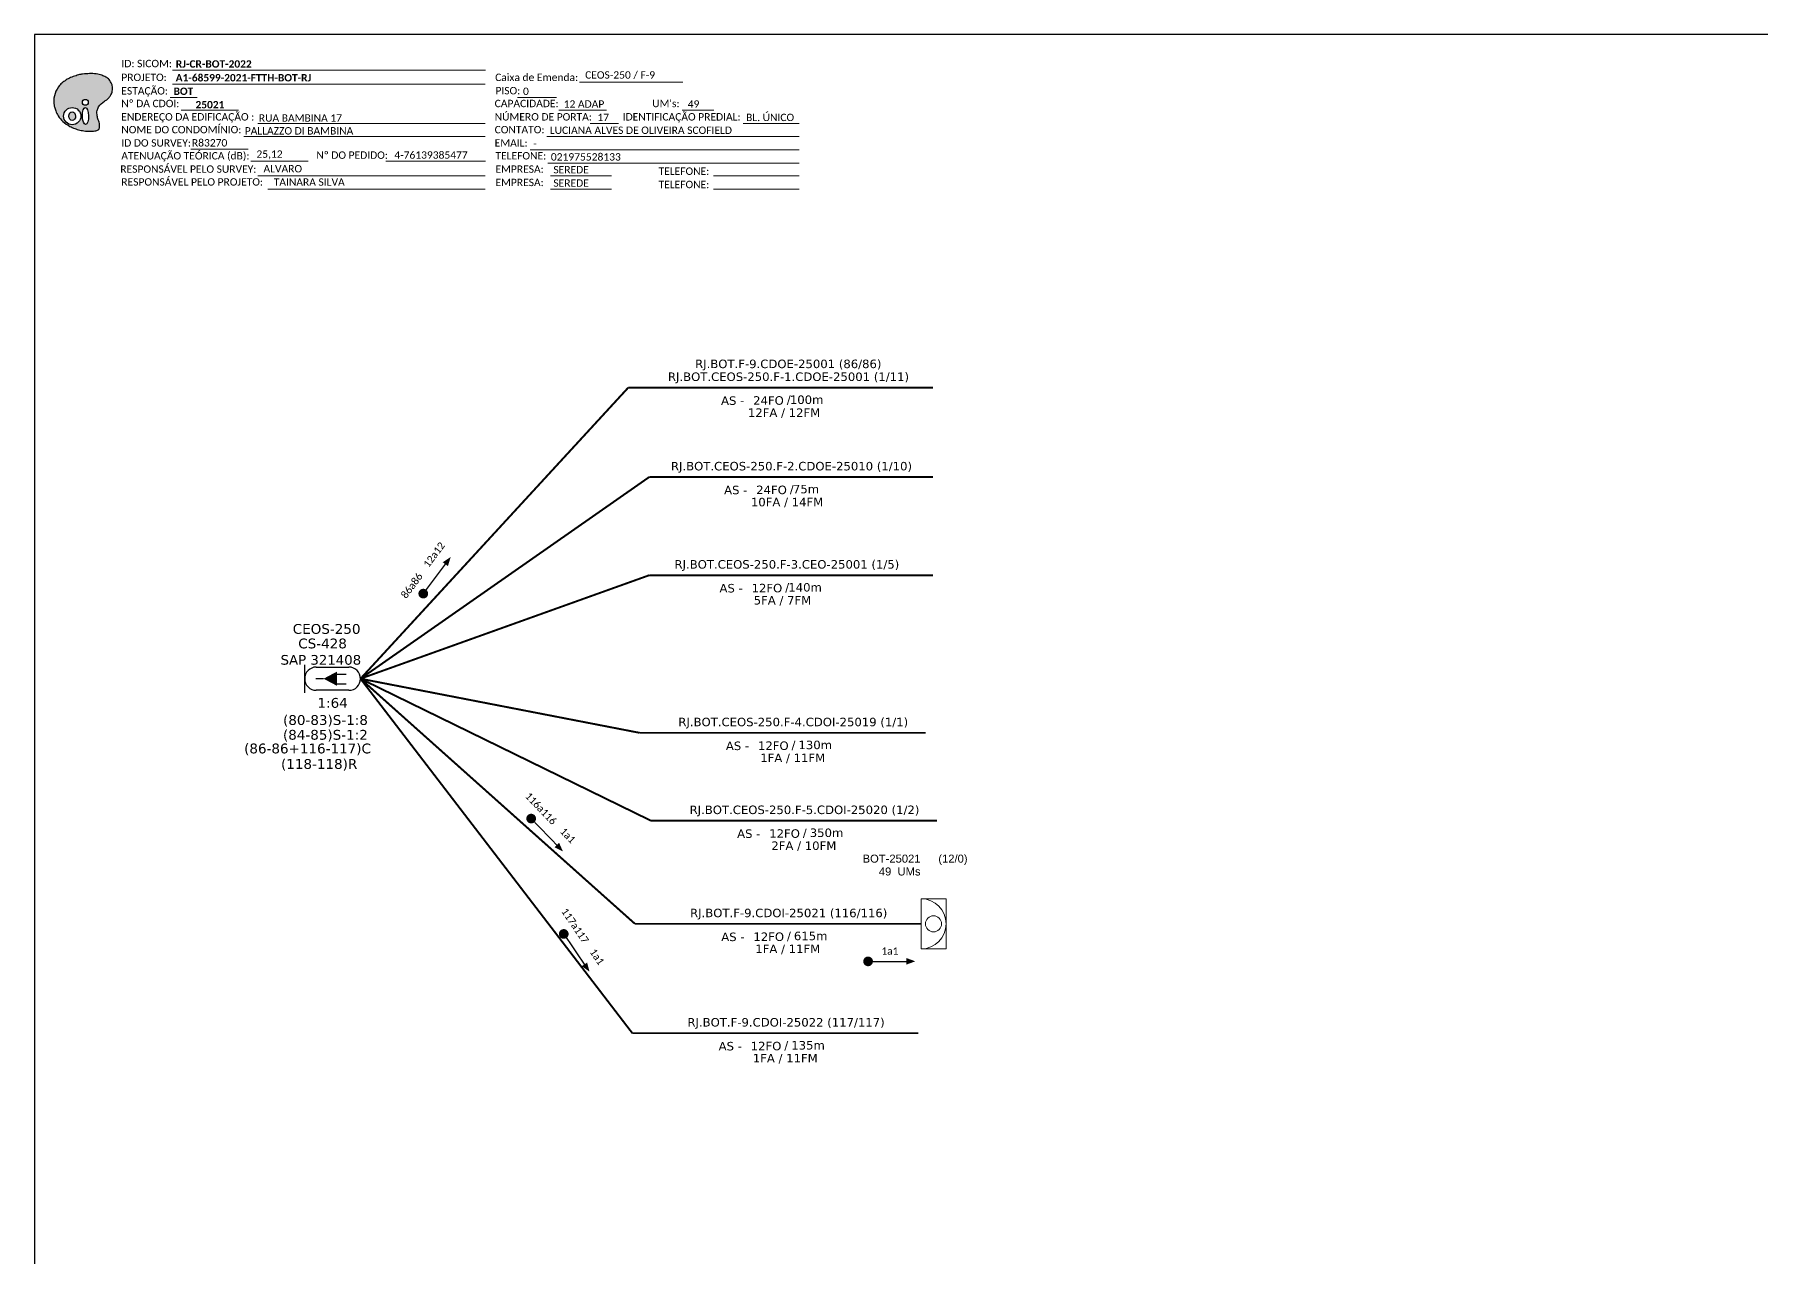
# Model space of a CAD drawing. Extents: x -89 to 749, y 705 to 1299.
# Drawn here: x -89.3 to 330, y 1002 to 1299 of the extents above; entities that cross this region are included whole.
import ezdxf
from ezdxf.enums import TextEntityAlignment as Align

# ---------------------------------------------------------------- set-up
doc = ezdxf.new("R2010")
doc.units = 0
for name, color, linetype, lineweight in [("20.0-LEGENDA DOS CDO'S", 1, 'Continuous', 0), ('20.1-CDO_INTERIOR', 1, 'Continuous', 0), ('40.1-ETIQUETAS', 1, 'Continuous', 20)]:
    doc.layers.add(name, color=color, linetype=linetype, lineweight=lineweight)
for name, color, linetype in [('20.4-CEOS', 1, 'Continuous'), ('CABO OPTICO EXISTENTE', 5, 'Continuous'), ('CAP a instalar', 1, 'Continuous'), ('CD de instalação futura', 8, 'Continuous'), ('SETA', 7, 'Continuous')]:
    doc.layers.add(name, color=color, linetype=linetype)
doc.styles.add('ARIAL', font='arial.ttf')
doc.styles.add('siredit', font='verdana.ttf')
doc.styles.get("Standard").update_dxf_attribs({"font": 'arial.ttf'})
doc.styles.add('WMF-Calibri0', font='calibri.ttf')
doc.styles.add('WMF-Calibri1', font='calibrib.ttf')
doc.linetypes.add('FENCELINE1', pattern='A,0.25,-0.1,[133,ltypeshp.shx,S=0.1,R=0,X=-0.1,Y=0],-0.1,1', length=1.45)

# ---------------------------------------------------------------- blocks, each defined once
blk = doc.blocks.new('OI')
h = blk.add_hatch(color=40)
edge = h.paths.add_edge_path()
edge.add_spline(control_points=[(4.35, -0.67), (3.92, -0.99), (3.26, -1.5), (2.81, -2.59), (2.9, -3.5), (3.06, -4.27), (3.31, -4.85), (3.37, -5.39), (3.4, -5.88), (3.2, -6.4), (2.54, -6.61), (1.65, -6.63), (0.55, -6.67), (-0.56, -6.42), (-1.61, -6.14), (-2.77, -5.61), (-3.92, -4.77), (-4.89, -3.7), (-5.34, -2.65), (-5.6, -1.94), (-5.85, -0.96), (-5.71, 0.47), (-5.1, 2.02), (-4.14, 3.02), (-3.3, 3.61), (-2.37, 4.16), (-1.36, 4.44), (-0.56, 4.7), (0.79, 4.85), (2.24, 4.97), (3.79, 4.57), (4.67, 4.21), (5.44, 3.65), (5.76, 2.99), (6.03, 2.21), (6.01, 1.46), (5.72, 0.64), (5.31, 0.08), (4.88, -0.38), (4.51, -0.55), (4.35, -0.67)], knot_values=[0, 0, 0, 0, 1.60434, 2.417191, 3.427595, 4.282808, 4.776746, 5.304182, 5.888771, 6.258406, 6.858137, 7.79129, 8.986195, 10.124242, 11.187857, 12.242908, 13.953784, 15.414161, 16.515391, 17.349188, 17.675853, 19.552021, 21.515531, 22.568638, 23.63245, 24.621084, 25.782718, 26.745347, 27.142653, 29.870543, 31.004649, 31.921532, 32.709589, 33.801391, 34.042471, 35.192333, 35.971461, 36.628871, 37.254359, 37.836911, 37.836911, 37.836911, 37.836911], degree=3, periodic=0)
h.paths.add_polyline_path([(1.13, -0.87, -1), (-0.04, -0.87, -1)], flags=16)
edge = h.paths.add_edge_path(flags=16)
edge.add_ellipse((0.56, -3.59), major_axis=(-0.02, 1.71), ratio=0.361305, start_angle=0, end_angle=360)
h.paths.add_polyline_path([(-0.36, -3.62, -1), (-3.8, -3.62, -1)], flags=16)
edge = h.paths.add_edge_path(flags=0)
edge.add_ellipse((-2.08, -3.62), major_axis=(0, 0.885), ratio=0.758294, start_angle=0, end_angle=360)
at = {"color": 40}
for centre, radius in [((-2.08, -3.62), 1.72), ((0.54, -0.87), 0.587)]:
    blk.add_circle(centre, radius, dxfattribs=at)
blk.add_ellipse((-2.08, -3.62), major_axis=(0, 0.885), ratio=0.758294, start_param=-3.141592653589792, end_param=3.141592653589792, dxfattribs=at)
blk.add_ellipse((0.56, -3.59), major_axis=(-0.02, 1.71), ratio=0.361305, dxfattribs=at)
at = {"color": 40, "start_tangent": (-0.800898, -0.598801), "end_tangent": (-0.800898, -0.598801)}
blk.add_spline([(4.35, -0.67), (3.2, -1.78), (2.9, -2.54), (2.92, -3.55), (3.12, -4.38), (3.28, -4.85), (3.37, -5.37), (3.35, -5.95), (3.2, -6.29), (2.66, -6.55), (1.73, -6.63), (0.54, -6.62), (-0.58, -6.41), (-1.6, -6.11), (-2.56, -5.67), (-3.95, -4.67), (-4.89, -3.56), (-5.37, -2.56), (-5.64, -1.78), (-5.72, -1.46), (-5.63, 0.42), (-4.84, 2.22), (-4.13, 2.99), (-3.27, 3.62), (-2.4, 4.09), (-1.3, 4.47), (-0.37, 4.72), (0.02, 4.77), (2.75, 4.8), (3.85, 4.53), (4.69, 4.16), (5.31, 3.68), (5.85, 2.73), (5.93, 2.5), (5.94, 1.35), (5.67, 0.62), (5.29, 0.08), (4.84, -0.36), (4.35, -0.67)], degree=3, dxfattribs=at)
blk = doc.blocks.new('CARIMBO')
at = {"color": 7, "lineweight": 0}
for points in [[(134.48, -16.3), (159.61, -16.3)], [(35.15, -20.06), (41.7, -20.06)], [(35.66, -16.79), (111.64, -16.79)], [(119.43, -20.02), (128.92, -20.02)], [(37.81, -23.14), (51.75, -23.14)], [(129.48, -23.14), (141.1, -23.14)], [(159.42, -23.14), (167.09, -23.14)], [(56.38, -26.37), (111.64, -26.37)], [(137.07, -26.37), (144.01, -26.37)], [(174.24, -26.37), (187.8, -26.37)], [(40.13, -32.55), (54.07, -32.55)], [(52.97, -29.48), (111.64, -29.48)], [(122.56, -32.72), (187.83, -32.72)], [(126.6, -29.48), (187.83, -29.48)], [(54.67, -35.52), (68.61, -35.52)], [(126.84, -35.96), (187.83, -35.96)], [(56.38, -39.07), (111.64, -39.07)], [(127.45, -39.07), (142.25, -39.07)], [(167.06, -39.07), (187.83, -39.07)], [(58.87, -42.31), (111.64, -42.31)], [(127.45, -42.31), (142.25, -42.31)], [(167.06, -42.31), (187.83, -42.31)]]:
    blk.add_lwpolyline(points, dxfattribs=at)
at = {"color": 7, "xscale": 1.213923925163967, "yscale": 1.213923925163967, "zscale": 1.213923925163967, "rotation": 0.1532896023949059}
blk.add_blockref('OI', (13.86, -20.16), dxfattribs=at)
at = {"color": 7, "lineweight": 0, "style": 'WMF-Calibri0'}
for s, height, p in [('PROJETO:', 1.793, (23.26, -16.04)), ('Caixa de Emenda:', 1.7927, (114.02, -16.04)), ('ESTAÇÃO:', 1.793, (23.26, -19.32)), ('Nº DA CDOI:', 1.7927, (23.26, -22.39)), ('CAPACIDADE:', 1.7927, (113.91, -22.39)), ('PISO:', 1.793, (114.09, -19.28)), ("UM's:", 1.793, (152.15, -22.39)), ('ENDEREÇO DA EDIFICAÇÃO :', 1.7927, (23.26, -25.63)), ('NÚMERO DE PORTA:', 1.7927, (113.91, -25.63)), ('IDENTIFICAÇÃO PREDIAL:', 1.7927, (144.99, -25.63)), ('NOME DO CONDOMÍNIO:', 1.7927, (23.26, -28.74)), ('CONTATO:', 1.793, (113.91, -28.74)), ('ATENUAÇÃO TEÓRICA (dB):', 1.7927, (23.26, -35.09)), ('ID DO SURVEY:', 1.7927, (23.26, -31.97)), ('EMAIL:', 1.793, (113.91, -31.97)), ('TELEFONE:', 1.793, (114.09, -35.09)), ('RESPONSÁVEL PELO SURVEY:', 1.7927, (23.02, -38.32)), ('EMPRESA:', 1.793, (114.09, -38.32)), ('TELEFONE:', 1.793, (153.7, -38.83)), ('RESPONSÁVEL PELO PROJETO:', 1.7927, (23.26, -41.44)), ('EMPRESA:', 1.793, (114.09, -41.56)), ('TELEFONE:', 1.793, (153.7, -42.06))]:
    blk.add_text(s, height=height, dxfattribs=at).set_placement(p)
at = {"color": 7, "lineweight": 0, "flags": 8}
for tag, p, style in [('PROJ', (36.46, -16.13), 'WMF-Calibri1'), ('CEOS-XX', (135.87, -15.46), 'WMF-Calibri0'), ('EST', (35.94, -19.41), 'WMF-Calibri1'), ('PISO_PTR', (120.78, -19.42), 'WMF-Calibri0'), ('CAPAC.', (130.66, -22.52), 'WMF-Calibri0'), ("UC'S", (160.78, -22.54), 'WMF-Calibri0'), ('LOGRADOURO', (56.65, -25.91), 'WMF-Calibri0'), ('N°', (138.85, -25.77), 'WMF-Calibri0'), ('N°PREDIO', (174.94, -25.77), 'WMF-Calibri0'), ('NOME_DO_COND.', (53.23, -29.02), 'WMF-Calibri0'), ('NOME_DO_CONTATO', (127.3, -28.89), 'WMF-Calibri0'), ('_ID_', (40.39, -31.94), 'WMF-Calibri0'), ('O_POTEN', (56.06, -34.68), 'WMF-Calibri0'), ('EMAIL', (123.26, -32.12), 'WMF-Calibri0'), ('RES_SURVEY', (57.78, -38.23), 'WMF-Calibri0'), ('TELEFONE', (127.55, -35.36), 'WMF-Calibri0'), ('EMP_RESP_SURVEY', (128.16, -38.47), 'WMF-Calibri0'), ('CONT_RESP_SURVEY', (167.76, -38.47), 'WMF-Calibri0'), ('RES_PROJ', (60.27, -41.47), 'WMF-Calibri0'), ('EMP_RESP_PROJ', (128.16, -41.71), 'WMF-Calibri0'), ('CONT_RESP_PROJ', (167.76, -41.71), 'WMF-Calibri0')]:
    blk.add_attdef(tag, p, '', height=1.79, dxfattribs=dict(at, style=style))
at = {"color": 7, "lineweight": 0, "style": 'WMF-Calibri1', "flags": 8}
blk.add_attdef("N° CDO'S", text='', height=1.79, dxfattribs=at).set_placement((44.78, -22.68), align=Align.CENTER)
blk = doc.blocks.new('ETIQUETA_RS5F')
at = {"layer": '40.1-ETIQUETAS', "color": 0, "style": 'siredit'}
blk.add_text('/', height=1.5, dxfattribs=at).set_placement((1.58, -1.95), align=Align.MIDDLE_RIGHT)
for tag, p in [('ETIQUETA_R_PRIMARIA', (1.21, 4.1)), ('ETIQUETA_R_SECUNDARIA', (1.21, 2.1)), ('F_ATIVAS/F_MORTAS', (1.14, -4.24))]:
    blk.add_attdef(tag, text='', height=1.5, dxfattribs=at).set_placement(p, align=Align.MIDDLE_CENTER)
for tag, p in [('TIPO_CABO', (-6.58, -2.12)), ('CAP_CABO', (0.4, -2.09))]:
    blk.add_attdef(tag, text='', height=1.5, dxfattribs=at).set_placement(p, align=Align.MIDDLE_RIGHT)
blk.add_attdef('METROS', text='', height=1.5, dxfattribs=at).set_placement((2.14, -1.95), align=Align.MIDDLE_LEFT)
for tag, p in [('FUSÃO_1', (0.85, -8.39)), ('FUSÃO_2', (0.85, -10.6)), ('FUSÃO_3', (0.85, -12.93)), ('FUSÃO_4', (0.85, -15.14)), ('FUSÃO_5', (0.85, -17.16))]:
    blk.add_attdef(tag, text='', height=1.5, dxfattribs=at).set_placement(p, align=Align.CENTER)
blk = doc.blocks.new('CDOI_INT')
at = {"layer": '20.1-CDO_INTERIOR', "color": 0, "lineweight": 18}
blk.add_lwpolyline([(4.25, -4.25), (4.25, 4.25), (0, 4.25), (0, -4.25)], close=True, dxfattribs=at)
blk.add_circle((2.12, 0), 1.36, dxfattribs=at)
blk.add_arc((0, 0), 4.25, 270, 90, dxfattribs=at)
at = {"layer": "20.0-LEGENDA DOS CDO'S", "color": 0, "style": 'ARIAL'}
for tag, p in [('CDO_N', (-0.08, 10.38)), ('SPLITER_1', (21.18, 10.38)), ('SURVEY', (-0.08, 8.2)), ('SPLITER_2', (21.19, 8.68)), ('SAP', (-0.08, 6.23)), ('1:XX', (5.94, -2.22)), ('UMS', (5.94, -4.24))]:
    blk.add_attdef(tag, p, '', height=1.36, dxfattribs=at)
blk.add_attdef('FIBRAS_UTILIZADAS', text='', height=1.36, dxfattribs=at).set_placement((15.34, 10.38), align=Align.CENTER)

msp = doc.modelspace()

# ---------------------------------------------------------------- linework, layer by layer
msp.add_lwpolyline([(-89.32, 705.02), (749.25, 705.02), (749.25, 1299.02), (-89.32, 1299.02), (-89.32, 705.02)])
at = {"color": 7, "lineweight": 0}
for points in [[(-55.82, 1290.33), (20.16, 1290.33)], [(-4.01, 1268.26), (20.14, 1268.26)]]:
    msp.add_lwpolyline(points, dxfattribs=at)
at = {"color": 8, "const_width": 1.18}
for points in [[(4.71, 1162.77, 1), (5.42, 1163.71, 1)], [(38.84, 1081.08, 1), (39.5, 1080.1, 1)]]:
    msp.add_lwpolyline(points, format="xyb", close=True, dxfattribs=at)
at = {"color": 7, "const_width": 1.18}
for points in [[(30.85, 1109.03, 1), (31.67, 1108.18, 1)], [(112.48, 1073.93, 1), (113.65, 1073.93, 1)]]:
    msp.add_lwpolyline(points, format="xyb", close=True, dxfattribs=at)
at = {"layer": '20.4-CEOS', "color": 5}
for p, q in [((-20.91, 1145.4), (-13, 1145.4)), ((-13, 1139.76), (-20.91, 1139.76))]:
    msp.add_line(p, q, dxfattribs=at)
for points in [[(-23.73, 1139.18), (-23.73, 1145.98)], [(-19.14, 1142.58), (-21.04, 1142.58)], [(-16.02, 1143.7), (-13.62, 1143.7)], [(-16.02, 1141.35), (-13.62, 1141.35)]]:
    msp.add_lwpolyline(points, dxfattribs=at)
msp.add_lwpolyline([(-19.14, 1142.58, 0, 3.48, 0), (-15.87, 1142.58, 3.48, 3.48, 0)], format="xyseb", dxfattribs=at)
for centre, start, end in [((-20.91, 1142.58), 90, 270), ((-13, 1142.58), 270, 90)]:
    msp.add_arc(centre, 2.82, start, end, dxfattribs=at)
at = {"layer": 'CAP a instalar', "color": 7, "linetype": 'FENCELINE1', "ltscale": 6, "const_width": 0.471}
for points in [[(-10.18, 1142.58), (54.84, 1213.28)], [(54.84, 1213.28), (128.79, 1213.28)], [(59.93, 1191.56), (-10.18, 1142.58)], [(59.93, 1191.56), (128.79, 1191.56)]]:
    msp.add_lwpolyline(points, dxfattribs=at)
at = {"layer": 'CAP a instalar', "color": 8, "linetype": 'FENCELINE1', "ltscale": 6, "const_width": 0.471}
for points in [[(-10.18, 1142.58), (59.93, 1167.71)], [(59.93, 1167.71), (128.79, 1167.71)], [(57.57, 1129.44), (-10.18, 1142.58)], [(60.31, 1108.11), (-10.18, 1142.58)], [(55.82, 1056.5), (-10.18, 1142.58)], [(57.57, 1129.44), (127.02, 1129.44)], [(60.31, 1108.11), (129.76, 1108.11)], [(55.82, 1056.5), (125.27, 1056.5)]]:
    msp.add_lwpolyline(points, dxfattribs=at)
at = {"layer": 'CAP a instalar', "color": 1, "linetype": 'FENCELINE1', "ltscale": 6, "const_width": 0.471}
for points in [[(56.46, 1083.05), (-10.18, 1142.58)], [(56.46, 1083.05), (125.91, 1083.05)]]:
    msp.add_lwpolyline(points, dxfattribs=at)
at = {"layer": 'SETA', "color": 8}
for points in [[(4.84, 1162.94), (10.92, 1171.04)], [(38.96, 1080.91), (44.65, 1072.53)]]:
    msp.add_lwpolyline(points, dxfattribs=at)
at = {"layer": 'SETA', "color": 7}
for points in [[(31, 1108.88), (38.02, 1101.59)], [(113.07, 1073.93), (123.19, 1073.93)]]:
    msp.add_lwpolyline(points, dxfattribs=at)
at = {"layer": 'SETA', "color": 8}
for points in [[(9.79, 1170.87), (11.71, 1172.12), (11.05, 1169.92)], [(44.85, 1073.65), (45.42, 1071.43), (43.55, 1072.77)]]:
    msp.add_solid(points, dxfattribs=at)
at = {"layer": 'SETA', "color": 7}
for points in [[(38.04, 1102.73), (38.97, 1100.63), (36.91, 1101.64)], [(122.38, 1074.73), (124.54, 1073.95), (122.38, 1073.16)]]:
    msp.add_solid(points, dxfattribs=at)

# ---------------------------------------------------------------- block references
ref = msp.add_blockref('CARIMBO', (-91.51, 1303.77))
ref.add_attrib('PROJ', 'A1-68599-2021-FTTH-BOT-RJ', (-55.05, 1287.63), dxfattribs={"color": 7, "lineweight": 0, "height": 1.7927, "style": 'WMF-Calibri1'})
ref.add_attrib('EST', 'BOT', (-55.57, 1284.35), dxfattribs={"color": 7, "lineweight": 0, "height": 1.793, "style": 'WMF-Calibri1'})
ref.add_attrib("N° CDO'S", '25021', dxfattribs={"color": 7, "lineweight": 0, "height": 1.793, "style": 'WMF-Calibri1'}).set_placement((-46.73, 1281.09), align=Align.CENTER)
ref.add_attrib('LOGRADOURO', 'RUA BAMBINA 17 ', (-34.86, 1277.86), dxfattribs={"color": 7, "lineweight": 0, "height": 1.7927, "style": 'WMF-Calibri0'})
ref.add_attrib('NOME_DO_COND.', 'PALLAZZO DI BAMBINA', (-38.28, 1274.74), dxfattribs={"color": 7, "lineweight": 0, "height": 1.7927, "style": 'WMF-Calibri0'})
ref.add_attrib('_ID_', 'R83270', (-51.11, 1271.83), dxfattribs={"color": 7, "lineweight": 0, "height": 1.793, "style": 'WMF-Calibri0'})
ref.add_attrib('O_POTEN', '25,12', (-35.45, 1269.09), dxfattribs={"color": 7, "lineweight": 0, "height": 1.793, "style": 'WMF-Calibri0'})
ref.add_attrib('RES_SURVEY', 'ALVARO', (-33.73, 1265.54), dxfattribs={"color": 7, "lineweight": 0, "height": 1.793, "style": 'WMF-Calibri0'})
ref.add_attrib('RES_PROJ', 'TAINARA SILVA', (-31.24, 1262.3), dxfattribs={"color": 7, "lineweight": 0, "height": 1.7927, "style": 'WMF-Calibri0'})
ref.add_attrib('CEOS-XX', 'CEOS-250 / F-9', (44.36, 1288.31), dxfattribs={"color": 7, "lineweight": 0, "height": 1.7927, "style": 'WMF-Calibri0'})
ref.add_attrib('CAPAC.', '12 ADAP', (39.15, 1281.25), dxfattribs={"color": 7, "lineweight": 0, "height": 1.793, "style": 'WMF-Calibri0'})
ref.add_attrib("UC'S", '49', (69.27, 1281.23), dxfattribs={"color": 7, "lineweight": 0, "height": 1.793, "style": 'WMF-Calibri0'})
ref.add_attrib('PISO_PTR', '0', (29.28, 1284.34), dxfattribs={"color": 7, "lineweight": 0, "height": 1.79, "style": 'WMF-Calibri0'})
ref.add_attrib('N°', '17', (47.34, 1278), dxfattribs={"color": 7, "lineweight": 0, "height": 1.793, "style": 'WMF-Calibri0'})
ref.add_attrib('N°PREDIO', 'BL. ÚNICO', (83.43, 1278), dxfattribs={"color": 7, "lineweight": 0, "height": 1.793, "style": 'WMF-Calibri0'})
ref.add_attrib('NOME_DO_CONTATO', 'LUCIANA ALVES DE OLIVEIRA SCOFIELD', (35.79, 1274.88), dxfattribs={"color": 7, "lineweight": 0, "height": 1.7927, "style": 'WMF-Calibri0'})
ref.add_attrib('EMAIL', '-', (31.75, 1271.65), dxfattribs={"color": 7, "lineweight": 0, "height": 1.79, "style": 'WMF-Calibri0'})
ref.add_attrib('TELEFONE', '021975528133', (36.04, 1268.41), dxfattribs={"color": 7, "lineweight": 0, "height": 1.7927, "style": 'WMF-Calibri0'})
ref.add_attrib('EMP_RESP_SURVEY', 'SEREDE', (36.65, 1265.3), dxfattribs={"color": 7, "lineweight": 0, "height": 1.793, "style": 'WMF-Calibri0'})
ref.add_attrib('EMP_RESP_PROJ', 'SEREDE', (36.65, 1262.06), dxfattribs={"color": 7, "lineweight": 0, "height": 1.793, "style": 'WMF-Calibri0'})
at = {"layer": 'CAP a instalar', "color": 7, "linetype": 'FENCELINE1', "ltscale": 7}
ref = msp.add_blockref('ETIQUETA_RS5F', (92.1, 1213.03), dxfattribs=dict(at, xscale=1.373676709045696, yscale=1.373676709045696, zscale=1.373676709045696))
ref.add_attrib('ETIQUETA_R_PRIMARIA', 'RJ.BOT.F-9.CDOE-25001 (86/86)', dxfattribs={"layer": '40.1-ETIQUETAS', "color": 0, "height": 2.0605, "style": 'siredit'}).set_placement((93.68, 1219.04), align=Align.MIDDLE_CENTER)
ref.add_attrib('ETIQUETA_R_SECUNDARIA', 'RJ.BOT.CEOS-250.F-1.CDOE-25001 (1/11)', dxfattribs={"layer": '40.1-ETIQUETAS', "color": 0, "height": 2.0605, "style": 'siredit'}).set_placement((93.73, 1215.92), align=Align.MIDDLE_CENTER)
ref.add_attrib('TIPO_CABO', 'AS -', dxfattribs={"layer": '40.1-ETIQUETAS', "color": 0, "height": 2.061, "style": 'siredit'}).set_placement((83.01, 1210.12), align=Align.MIDDLE_RIGHT)
ref.add_attrib('CAP_CABO', '24FO', dxfattribs={"layer": '40.1-ETIQUETAS', "color": 0, "height": 2.061, "style": 'siredit'}).set_placement((92.6, 1210.15), align=Align.MIDDLE_RIGHT)
ref.add_attrib('METROS', '100m', dxfattribs={"layer": '40.1-ETIQUETAS', "color": 0, "height": 2.061, "style": 'siredit'}).set_placement((94.07, 1210.34), align=Align.MIDDLE_LEFT)
ref.add_attrib('F_ATIVAS/F_MORTAS', '12FA / 12FM', dxfattribs={"layer": '40.1-ETIQUETAS', "color": 0, "height": 2.0605, "style": 'siredit'}).set_placement((92.66, 1207.2), align=Align.MIDDLE_CENTER)
ref = msp.add_blockref('ETIQUETA_RS5F', (92.84, 1191.31), dxfattribs=dict(at, xscale=1.373676709045696, yscale=1.373676709045696, zscale=1.373676709045696))
ref.add_attrib('ETIQUETA_R_SECUNDARIA', 'RJ.BOT.CEOS-250.F-2.CDOE-25010 (1/10)', dxfattribs={"layer": '40.1-ETIQUETAS', "color": 0, "height": 2.0605, "style": 'siredit'}).set_placement((94.46, 1194.2), align=Align.MIDDLE_CENTER)
ref.add_attrib('TIPO_CABO', 'AS -', dxfattribs={"layer": '40.1-ETIQUETAS', "color": 0, "height": 2.061, "style": 'siredit'}).set_placement((83.75, 1188.41), align=Align.MIDDLE_RIGHT)
ref.add_attrib('CAP_CABO', '24FO', dxfattribs={"layer": '40.1-ETIQUETAS', "color": 0, "height": 2.061, "style": 'siredit'}).set_placement((93.34, 1188.44), align=Align.MIDDLE_RIGHT)
ref.add_attrib('METROS', '75m', dxfattribs={"layer": '40.1-ETIQUETAS', "color": 0, "height": 2.061, "style": 'siredit'}).set_placement((94.81, 1188.63), align=Align.MIDDLE_LEFT)
ref.add_attrib('F_ATIVAS/F_MORTAS', '10FA / 14FM', dxfattribs={"layer": '40.1-ETIQUETAS', "color": 0, "height": 2.0605, "style": 'siredit'}).set_placement((93.39, 1185.48), align=Align.MIDDLE_CENTER)
at = {"layer": 'CAP a instalar', "color": 8, "linetype": 'FENCELINE1', "ltscale": 7}
ref = msp.add_blockref('ETIQUETA_RS5F', (91.72, 1167.46), dxfattribs=dict(at, xscale=1.373676709045696, yscale=1.373676709045696, zscale=1.373676709045696))
ref.add_attrib('ETIQUETA_R_SECUNDARIA', 'RJ.BOT.CEOS-250.F-3.CEO-25001 (1/5)', dxfattribs={"layer": '40.1-ETIQUETAS', "color": 0, "height": 2.0605, "style": 'siredit'}).set_placement((93.34, 1170.35), align=Align.MIDDLE_CENTER)
ref.add_attrib('TIPO_CABO', 'AS -', dxfattribs={"layer": '40.1-ETIQUETAS', "color": 0, "height": 2.061, "style": 'siredit'}).set_placement((82.63, 1164.56), align=Align.MIDDLE_RIGHT)
ref.add_attrib('CAP_CABO', '12FO', dxfattribs={"layer": '40.1-ETIQUETAS', "color": 0, "height": 2.061, "style": 'siredit'}).set_placement((92.22, 1164.59), align=Align.MIDDLE_RIGHT)
ref.add_attrib('METROS', '140m', dxfattribs={"layer": '40.1-ETIQUETAS', "color": 0, "height": 2.061, "style": 'siredit'}).set_placement((93.69, 1164.78), align=Align.MIDDLE_LEFT)
ref.add_attrib('F_ATIVAS/F_MORTAS', '5FA / 7FM', dxfattribs={"layer": '40.1-ETIQUETAS', "color": 0, "height": 2.061, "style": 'siredit'}).set_placement((92.27, 1161.63), align=Align.MIDDLE_CENTER)
ref = msp.add_blockref('ETIQUETA_RS5F', (93.26, 1129.18), dxfattribs=dict(at, xscale=1.373676709044625, yscale=1.373676709044625, zscale=1.373676709044625))
ref.add_attrib('ETIQUETA_R_SECUNDARIA', 'RJ.BOT.CEOS-250.F-4.CDOI-25019 (1/1)', dxfattribs={"layer": 'CABO OPTICO EXISTENTE', "color": 0, "height": 2.0605, "style": 'siredit'}).set_placement((94.89, 1132.07), align=Align.MIDDLE_CENTER)
ref.add_attrib('TIPO_CABO', 'AS -', dxfattribs={"layer": '40.1-ETIQUETAS', "color": 0, "height": 2.061, "style": 'siredit'}).set_placement((84.18, 1126.28), align=Align.MIDDLE_RIGHT)
ref.add_attrib('CAP_CABO', '12FO', dxfattribs={"layer": '40.1-ETIQUETAS', "color": 0, "height": 2.061, "style": 'siredit'}).set_placement((93.77, 1126.31), align=Align.MIDDLE_RIGHT)
ref.add_attrib('METROS', '130m', dxfattribs={"layer": '40.1-ETIQUETAS', "color": 0, "height": 2.061, "style": 'siredit'}).set_placement((96.16, 1126.5), align=Align.MIDDLE_LEFT)
ref.add_attrib('F_ATIVAS/F_MORTAS', '1FA / 11FM', dxfattribs={"layer": '40.1-ETIQUETAS', "color": 0, "height": 2.061, "style": 'siredit'}).set_placement((94.76, 1123.35), align=Align.MIDDLE_CENTER)
ref = msp.add_blockref('ETIQUETA_RS5F', (96, 1107.85), dxfattribs=dict(at, xscale=1.373676709044625, yscale=1.373676709044625, zscale=1.373676709044625))
ref.add_attrib('ETIQUETA_R_SECUNDARIA', 'RJ.BOT.CEOS-250.F-5.CDOI-25020 (1/2)', dxfattribs={"layer": 'CABO OPTICO EXISTENTE', "color": 0, "height": 2.0605, "style": 'siredit'}).set_placement((97.62, 1110.74), align=Align.MIDDLE_CENTER)
ref.add_attrib('TIPO_CABO', 'AS -', dxfattribs={"layer": '40.1-ETIQUETAS', "color": 0, "height": 2.061, "style": 'siredit'}).set_placement((86.91, 1104.95), align=Align.MIDDLE_RIGHT)
ref.add_attrib('CAP_CABO', '12FO', dxfattribs={"layer": '40.1-ETIQUETAS', "color": 0, "height": 2.061, "style": 'siredit'}).set_placement((96.5, 1104.98), align=Align.MIDDLE_RIGHT)
ref.add_attrib('METROS', '350m', dxfattribs={"layer": '40.1-ETIQUETAS', "color": 0, "height": 2.061, "style": 'siredit'}).set_placement((98.9, 1105.17), align=Align.MIDDLE_LEFT)
ref.add_attrib('F_ATIVAS/F_MORTAS', '2FA / 10FM', dxfattribs={"layer": '40.1-ETIQUETAS', "color": 0, "height": 2.061, "style": 'siredit'}).set_placement((97.46, 1102.02), align=Align.MIDDLE_CENTER)
at = {"layer": 'CAP a instalar', "color": 1, "linetype": 'FENCELINE1', "ltscale": 7}
ref = msp.add_blockref('ETIQUETA_RS5F', (92.15, 1082.8), dxfattribs=dict(at, xscale=1.373676709044625, yscale=1.373676709044625, zscale=1.373676709044625))
ref.add_attrib('ETIQUETA_R_SECUNDARIA', 'RJ.BOT.F-9.CDOI-25021 (116/116)', dxfattribs={"layer": 'CABO OPTICO EXISTENTE', "color": 0, "height": 2.0605, "style": 'siredit'}).set_placement((93.78, 1085.69), align=Align.MIDDLE_CENTER)
ref.add_attrib('TIPO_CABO', 'AS -', dxfattribs={"layer": '40.1-ETIQUETAS', "color": 0, "height": 2.061, "style": 'siredit'}).set_placement((83.06, 1079.89), align=Align.MIDDLE_RIGHT)
ref.add_attrib('CAP_CABO', '12FO', dxfattribs={"layer": '40.1-ETIQUETAS', "color": 0, "height": 2.061, "style": 'siredit'}).set_placement((92.66, 1079.92), align=Align.MIDDLE_RIGHT)
ref.add_attrib('METROS', '615m', dxfattribs={"layer": '40.1-ETIQUETAS', "color": 0, "height": 2.061, "style": 'siredit'}).set_placement((95.05, 1080.11), align=Align.MIDDLE_LEFT)
ref.add_attrib('F_ATIVAS/F_MORTAS', '1FA / 11FM', dxfattribs={"layer": '40.1-ETIQUETAS', "color": 0, "height": 2.061, "style": 'siredit'}).set_placement((93.56, 1076.97), align=Align.MIDDLE_CENTER)
at = {"layer": 'CAP a instalar', "color": 8, "linetype": 'FENCELINE1', "ltscale": 7}
ref = msp.add_blockref('ETIQUETA_RS5F', (91.51, 1056.25), dxfattribs=dict(at, xscale=1.373676709044625, yscale=1.373676709044625, zscale=1.373676709044625))
ref.add_attrib('ETIQUETA_R_SECUNDARIA', 'RJ.BOT.F-9.CDOI-25022 (117/117)', dxfattribs={"layer": 'CABO OPTICO EXISTENTE', "color": 0, "height": 2.0605, "style": 'siredit'}).set_placement((93.14, 1059.14), align=Align.MIDDLE_CENTER)
ref.add_attrib('TIPO_CABO', 'AS -', dxfattribs={"layer": '40.1-ETIQUETAS', "color": 0, "height": 2.061, "style": 'siredit'}).set_placement((82.42, 1053.34), align=Align.MIDDLE_RIGHT)
ref.add_attrib('CAP_CABO', '12FO', dxfattribs={"layer": '40.1-ETIQUETAS', "color": 0, "height": 2.061, "style": 'siredit'}).set_placement((92.01, 1053.37), align=Align.MIDDLE_RIGHT)
ref.add_attrib('METROS', '135m', dxfattribs={"layer": '40.1-ETIQUETAS', "color": 0, "height": 2.061, "style": 'siredit'}).set_placement((94.41, 1053.56), align=Align.MIDDLE_LEFT)
ref.add_attrib('F_ATIVAS/F_MORTAS', '1FA / 11FM', dxfattribs={"layer": '40.1-ETIQUETAS', "color": 0, "height": 2.061, "style": 'siredit'}).set_placement((92.95, 1050.42), align=Align.MIDDLE_CENTER)
at = {"layer": 'CD de instalação futura', "color": 1, "ltscale": 11}
ref = msp.add_blockref('CDOI_INT', (125.91, 1083.05), dxfattribs=dict(at, xscale=1.4314034831446, yscale=1.4314034831446, zscale=1.4314034831446))
ref.add_attrib('CDO_N', 'BOT-25021', dxfattribs={"layer": "20.0-LEGENDA DOS CDO'S", "color": 0, "height": 1.947, "style": 'ARIAL'}).set_placement((125.79, 1097.91), align=Align.RIGHT)
ref.add_attrib('FIBRAS_UTILIZADAS', '    (12/0)', dxfattribs={"layer": "20.0-LEGENDA DOS CDO'S", "color": 0, "height": 1.943, "style": 'ARIAL'}).set_placement((132.16, 1097.91), align=Align.CENTER)
ref.add_attrib('SURVEY', '49  UMs', dxfattribs={"layer": "20.0-LEGENDA DOS CDO'S", "color": 0, "height": 1.947, "style": 'ARIAL'}).set_placement((125.8, 1094.79), align=Align.RIGHT)

# ---------------------------------------------------------------- texts
at = {"color": 7, "lineweight": 0, "style": 'WMF-Calibri0'}
for s, p in [('ID: SICOM: ', (-68.22, 1291.08)), ('Nº DO PEDIDO:', (-20.88, 1268.84))]:
    msp.add_text(s, height=1.7927, dxfattribs=at).set_placement(p)
at = {"color": 8, "char_height": 1.7666, "width": 29.8652, "attachment_point": 5}
for s, insert, rotation in [('\\fCalibri|b0|i0|c0|p34;12a12', (7.7, 1172.68), 53.1093), ('{\\fCalibri|b0|i0|c0|p34;86a86}', (2.28, 1165.19), 53.1093), ('{\\fCalibri|b0|i0|c0|p34;117a117}', (41.92, 1082.59), 304.1971), ('\\fCalibri|b0|i0|c0|p34;1a1', (47.24, 1075.05), 304.1971)]:
    msp.add_mtext(s, dxfattribs=dict(at, insert=insert, rotation=rotation))
at = {"color": 7, "char_height": 1.7666, "width": 29.8652, "attachment_point": 5, "rotation": 313.9696}
for s, insert in [('{\\fCalibri|b0|i0|c0|p34;116a116}', (33.63, 1111.05)), ('\\fCalibri|b0|i0|c0|p34;1a1', (40.15, 1104.51))]:
    msp.add_mtext(s, dxfattribs=dict(at, insert=insert))
at = {"color": 7, "insert": (118.36, 1076.44), "char_height": 1.7666, "width": 29.8652, "attachment_point": 5}
msp.add_mtext('\\fCalibri|b0|i0|c0|p34;1a1', dxfattribs=at)
at = {"color": 7, "lineweight": 0, "flags": 8}
for tag, p, s, height, style in [('RJ-CR-BOT-2022', (-55.02, 1290.98), 'XX', 1.793, 'WMF-Calibri1'), ('4-76139385477', (-1.97, 1268.87), '', 1.79, 'WMF-Calibri0')]:
    msp.add_attdef(tag, p, s, height=height, dxfattribs=dict(at, style=style))
at = {"layer": '20.4-CEOS', "color": 5, "style": 'siredit'}
for s, height, p in [('CEOS-250', 2.388, (-18.4, 1154.67)), ('CS-428', 2.388, (-19.39, 1151.14)), ('SAP 321408', 2.355, (-19.8, 1147.16))]:
    msp.add_text(s, height=height, dxfattribs=at).set_placement(p, align=Align.MIDDLE_CENTER)
for s, height, p in [('1:64', 2.388, (-16.95, 1137.9)), ('(80-83)S-1:8', 2.3878, (-18.68, 1133.74))]:
    msp.add_text(s, height=height, dxfattribs=at).set_placement(p, align=Align.TOP_CENTER)
for tag, p in [('(84-85)S-1:2', (-18.7, 1130.15)), ('(86-86+116-117)C', (-23.04, 1126.83)), ('(118-118)R', (-20.22, 1123.07))]:
    msp.add_attdef(tag, text='(XX)R', height=2.388, dxfattribs=at).set_placement(p, align=Align.TOP_CENTER)

doc.saveas('drawing.dxf')
